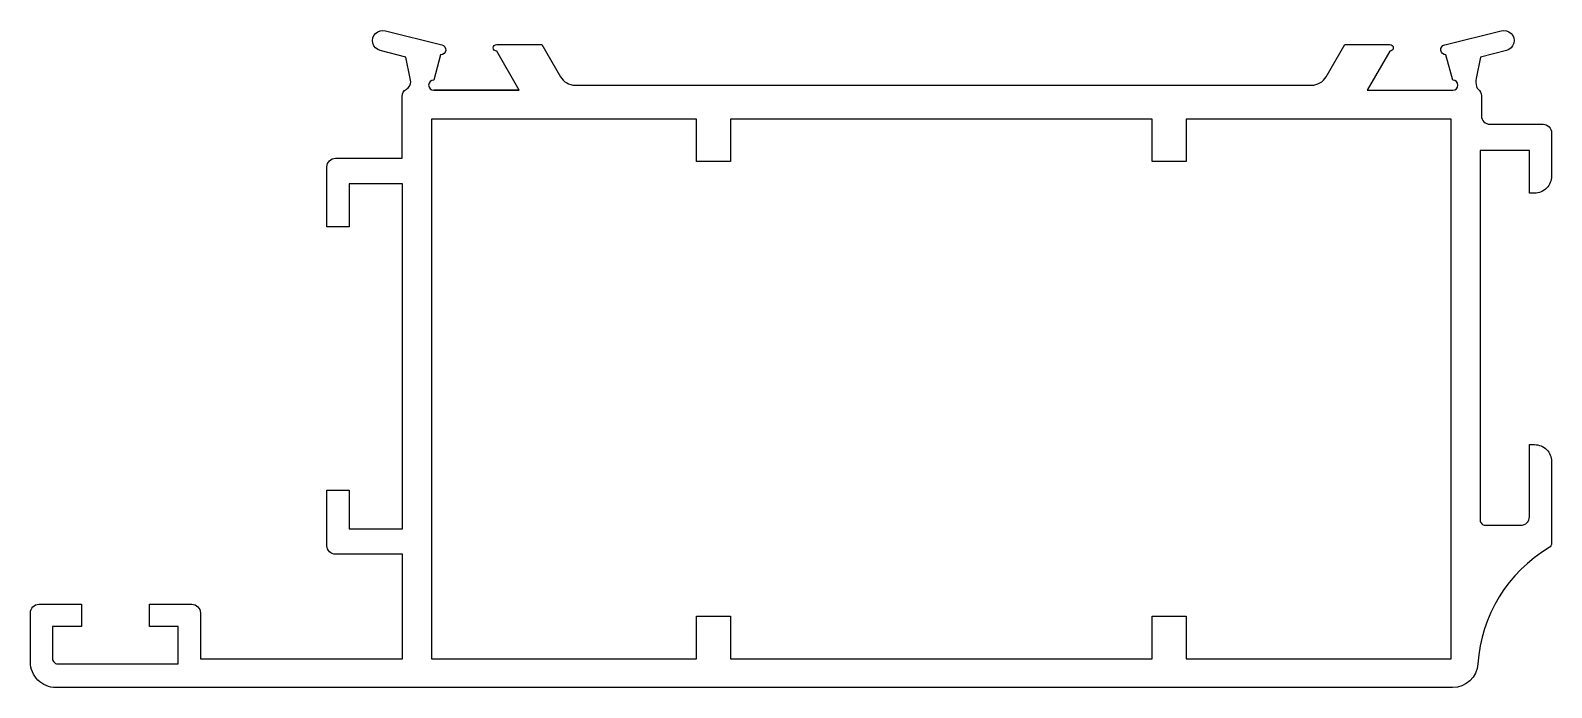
# Model space of a CAD drawing. Extents: x 107.2 to 196.7, y 202.7 to 241.3.
import ezdxf

# ---------------------------------------------------------------- set-up
doc = ezdxf.new("R2010")
doc.units = 0
doc.layers.add('ERCAN', color=220, linetype='CONTINUOUS')

msp = doc.modelspace()

# ---------------------------------------------------------------- linework, layer by layer
at = {"layer": 'ERCAN', "color": 7}
msp.add_lwpolyline([(108.451, 206.271), (108.451, 204.371, 0.414214), (108.751, 204.071), (115.851, 204.071), (115.851, 206.271), (114.151, 206.271), (114.151, 207.571), (116.651, 207.571, -0.414214), (117.151, 207.071), (117.151, 204.371), (129.051, 204.371), (129.051, 210.521), (125.101, 210.521, -0.414214), (124.601, 211.021), (124.601, 214.296), (125.901, 214.296), (125.901, 212.021), (129.051, 212.021), (129.051, 232.321), (125.901, 232.321), (125.901, 229.796), (124.601, 229.796), (124.601, 233.321, -0.414214), (125.101, 233.821), (129.025, 233.821), (129.025, 237.455, -0.267949), (129.275, 237.888, 0.269954), (129.525, 238.325, 0.049244), (129.504, 238.52), (129.246, 239.768), (127.735, 240.165, -1.019099), (128.048, 241.323), (131.362, 240.502, -0.888706), (131.287, 239.911), (130.881, 238.421, 1), (130.881, 237.821), (135.914, 237.821), (130.881, 237.821), (135.914, 237.821), (134.586, 240.121, -1), (134.586, 240.521), (137.242, 240.521), (138.337, 238.624, 0.267949), (139.203, 238.124), (182.522, 238.124, 0.267949), (183.388, 238.624), (184.483, 240.521), (187.139, 240.521, -1), (187.139, 240.121), (185.811, 237.821), (190.844, 237.821, 1), (190.844, 238.421), (190.438, 239.911, -0.888706), (190.363, 240.502), (193.677, 241.323, -1.019099), (193.99, 240.165), (192.479, 239.768), (192.22, 238.52, 0.12273), (192.24, 238.037, 0.154073), (192.34, 237.887, -0.227735), (192.528, 237.496), (192.528, 236.321, 0.414214), (193.028, 235.821), (196.151, 235.821, -0.414214), (196.651, 235.321), (196.651, 232.771, -0.414214), (195.651, 231.771), (195.351, 231.771), (195.351, 234.271), (192.451, 234.271), (192.451, 212.526, 0.414214), (192.751, 212.226), (194.851, 212.226, 0.414214), (195.351, 212.726), (195.351, 216.971), (195.651, 216.971, -0.414214), (196.651, 215.971), (196.651, 211.164, -0.264965), (196.504, 210.906, 0.247944), (192.317, 204.075, -0.395624), (190.82, 202.671), (108.651, 202.671, -0.414214), (107.151, 204.171), (107.151, 207.071, -0.414214), (107.651, 207.571), (110.151, 207.571), (110.151, 206.271)], format="xyb", close=True, dxfattribs=at)
msp.add_lwpolyline([(146.351, 204.371), (146.351, 206.871), (148.351, 206.871), (148.351, 204.371), (173.151, 204.371), (173.151, 206.871), (175.151, 206.871), (175.151, 204.371), (190.751, 204.371), (190.751, 236.124), (175.151, 236.124), (175.151, 233.624), (173.151, 233.624), (173.151, 236.124), (148.351, 236.124), (148.351, 233.624), (146.351, 233.624), (146.351, 236.124), (130.751, 236.124), (130.751, 204.371)], close=True, dxfattribs=at)

doc.saveas('drawing.dxf')
